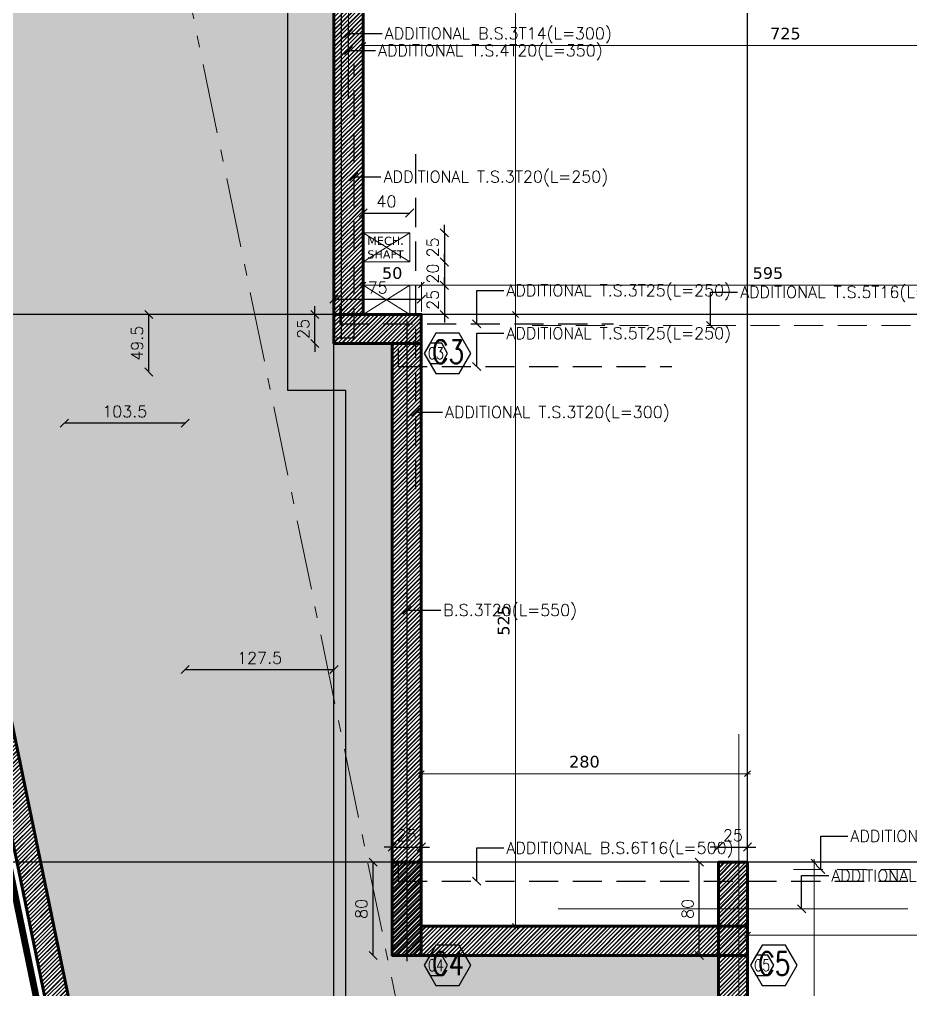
# Model space of a CAD drawing. Header units: inches. Extents: x -48 to 777, y -156 to 510.
# Drawn here: x 586.78 to 594.43, y 142.76 to 151.09 of the extents above; entities that cross this region are included whole.
import ezdxf
from ezdxf.enums import TextEntityAlignment as Align

# ---------------------------------------------------------------- set-up
doc = ezdxf.new("R2010")
doc.units = ezdxf.units.IN
doc.header["$MEASUREMENT"] = 0
doc.set_wipeout_variables(frame=1)
doc.linetypes.add('ACAD_ISO10W100', pattern=[18, 12, -3, 0, -3])
doc.linetypes.add('HIDDEN', pattern=[0.375, 0.25, -0.125])
doc.layers.get('Defpoints').update_dxf_attribs({"lineweight": 5})
for name, color, linetype, lineweight in [('A-AXIS ST', 251, 'ACAD_ISO10W100', 5), ('A-DIM', 9, 'Continuous', 5), ('A-HIDDEN', 254, 'HIDDEN', 5), ('A-LEVELS', 139, 'Continuous', 20), ('A-LIMIT LOT', 235, 'ACAD_ISO10W100', 20), ('A-PILLARS', 1, 'Continuous', 60), ('A-TEXT', 50, 'Continuous', 15), ('C-STONE', 42, 'Continuous', 30), ('H-PILLARS', 61, 'Continuous', 5), ('str-col-dimension', 6, 'Continuous', 50), ('str-raft-bottom', 1, 'Continuous', 5), ('str-raft-top', 1, 'Continuous', 5), ('str-shaft', 1, 'Continuous', 5)]:
    doc.layers.add(name, color=color, linetype=linetype, lineweight=lineweight)
doc.layers.add('HH-DARK GREY', color=7, linetype='Continuous', lineweight=5, true_color=0x404040)
for name, color, linetype in [('pts pc', 7, 'Continuous'), ('Str-Axes', 8, 'Continuous'), ('str-basement2', 5, 'Continuous'), ('str-col-hatch', 8, 'Continuous'), ('str-COL-TAG-100', 1, 'Continuous'), ('str-COL-TAG-50', 7, 'Continuous'), ('str-columns', 3, 'Continuous'), ('str-raft', 5, 'Continuous'), ('str-slab-bottom-reinf.', 1, 'Continuous'), ('str-slab-top', 1, 'Continuous'), ('str-sunken-slabs', 5, 'Continuous'), ('str-walls', 5, 'Continuous')]:
    doc.layers.add(name, color=color, linetype=linetype)
doc.styles.add('2mm', font='simplex.shx', dxfattribs={"height": 0.5})
doc.styles.add('ROMAN', font='ROMANS.SHX')
doc.styles.add('ROMAND', font='verdana.ttf')
doc.styles.add('ROMANS', font='romans__.ttf', dxfattribs={"height": 0.14})
doc.dimstyles.new('M-1.50', dxfattribs={"dimtxt": 0.1, "dimasz": 0.05, "dimexe": 0.025, "dimexo": 0.025, "dimgap": 0.05, "dimtad": 1, "dimlfac": 100, "dimrnd": 0.5, "dimzin": 9, "dimdsep": 46, "dimtxsty": 'ROMAND', "dimblk": 'OBLIQUE', "dimcen": 1, "dimdle": 0.025, "dimclrd": 256, "dimclre": 256, "dimclrt": 2, "dimadec": 0, "dimazin": 0, "dimtfac": 0.666667, "dimtmove": 2, "dimatfit": 3, "dimfxl": 0.04, "dimtolj": 1, "dimtzin": 5, "dimlwd": -1, "dimlwe": -1, "dimarcsym": 0})
doc.dimstyles.new('structure', dxfattribs={"dimtxt": 0.1, "dimasz": 0.07, "dimexe": 0.18, "dimexo": 1, "dimgap": 0.05, "dimtad": 1, "dimdec": 1, "dimlfac": 100, "dimrnd": 0.5, "dimdsep": 46, "dimtxsty": 'ROMAN', "dimblk1": 'OBLIQUE', "dimblk2": 'OBLIQUE', "dimsah": 1, "dimcen": 0.009, "dimse1": 1, "dimse2": 1, "dimclrd": 4, "dimclre": 9, "dimclrt": 1, "dimadec": 0, "dimazin": 0, "dimtfac": 0.066667, "dimtdec": 1, "dimtix": 1, "dimtmove": 2, "dimatfit": 3, "dimldrblk": 'OBLIQUE', "dimfxl": 0.18, "dimtolj": 1, "dimarcsym": 0})
pattern_1 = [(45, (4e-09, -99), (-0.035355339, 0.035355339), [])]

# ---------------------------------------------------------------- blocks, each defined once
blk = doc.blocks.new('LOT 688  TOPOGRAPHIC PLAN')
at = {"layer": 'A-LEVELS', "linetype": 'Continuous'}
blk.add_lwpolyline([(-315992.89106, -27910.43137), (-315991.66476, -27909.84763), (-315991.00958, -27909.60551), (-315990.33388, -27909.42882), (-315989.65288, -27909.35354), (-315988.98183, -27909.41563), (-315988.31614, -27909.56079), (-315987.97166, -27909.58652), (-315987.6217, -27909.573), (-315986.92076, -27909.43586), (-315986.24408, -27909.1647), (-315985.62245, -27908.77482), (-315985.08664, -27908.28156), (-315984.66214, -27907.70748), (-315983.99229, -27907.54002), (-315982.70884, -27907.13172), (-315981.3889, -27906.79452), (-315980.05951, -27906.48626), (-315978.74737, -27906.12897), (-315978.10784, -27905.9037), (-315977.48306, -27905.63696)], dxfattribs=at)
at = {"layer": 'A-LIMIT LOT', "linetype": 'Continuous', "const_width": 0.1}
blk.add_lwpolyline([(-315996.80172, -27893.57917), (-315985.1164, -27950.2257), (-315970.22923, -27937.16678), (-315964.6636, -27941.43051), (-315964.08799, -27936.87852), (-315969.32038, -27930.53073), (-315969.32038, -27896.23659), (-315996.80172, -27893.57917)], dxfattribs=at)
at = {"layer": 'pts pc', "linetype": 'Continuous'}
for points in [[(-315988.40806, -27907.98375), (-315989.11884, -27908.68695)], [(-315988.41185, -27908.69074), (-315989.11505, -27907.97996)], [(-315991.54935, -27909.70693), (-315992.25255, -27908.99615)], [(-315991.54556, -27908.99994), (-315992.25634, -27909.70314)]]:
    blk.add_lwpolyline(points, dxfattribs=at)
at = {"layer": 'pts pc', "color": 1, "char_height": 0.5, "attachment_point": 1, "rotation": 359.692852, "style": '2mm'}
for s, insert, width in [('\\Fsimplex.shx;\\W1.0000000000;\\T1.0000000000;\\o\\l97.167', (-315988.26212, -27908.08803), 2.9761905), ('\\Fsimplex.shx;\\W1.0000000000;\\T1.0000000000;\\o\\l97.093', (-315991.39961, -27909.10423), 3.0714286)]:
    blk.add_mtext(s, dxfattribs=dict(at, insert=insert, width=width))
at = {"linetype": 'Continuous'}
blk.add_wipeout([(-315996.80172, -27893.57917), (-315969.32038, -27896.23659), (-315969.32038, -27930.53073), (-315964.08799, -27936.87852), (-315964.6636, -27941.43051), (-315970.22923, -27937.16678), (-315985.1164, -27950.2257)], dxfattribs=at).dxf.layer = 'A-LIMIT LOT'
at = {"layer": 'A-HIDDEN', "linetype": 'ACAD_ISO10W100', "ltscale": 0.05}
blk.add_lwpolyline([(-315992.30527, -27900.52725), (-315983.21966, -27944.57125), (-315970.69258, -27933.58259), (-315972.32038, -27931.60779), (-315972.32038, -27902.3323)], close=True, dxfattribs=at)
blk = doc.blocks.new('_Oblique')
at = {"color": 0, "linetype": 'ByBlock', "lineweight": -2}
blk.add_line((-0.5, -0.5), (0.5, 0.5), dxfattribs=at)
blk = doc.blocks.new('*D1128')
at = {"layer": 'A-DIM', "transparency": 16777216}
for p, q in [((593.0518, 143.8569), (593.6228, 143.8569)), ((593.5978, 129.8319), (593.5978, 143.8819)), ((593.0518, 129.8569), (593.6228, 129.8569))]:
    blk.add_line(p, q, dxfattribs=at)
at = {"layer": 'Defpoints', "color": 0, "transparency": 16777216}
for p in [(593.0268, 143.8569), (593.5978, 143.8569), (593.0268, 129.8569)]:
    blk.add_point(p, dxfattribs=at)
at = {"layer": 'A-DIM', "transparency": 16777216, "xscale": 0.05, "yscale": 0.05, "zscale": 0.05}
for p, rotation in [((593.5978, 143.8569), 90), ((593.5978, 129.8569), 270)]:
    blk.add_blockref('_Oblique', p, dxfattribs=dict(at, rotation=rotation))
at = {"layer": 'A-DIM', "color": 2, "transparency": 16777216, "insert": (593.4958, 136.8569), "char_height": 0.1, "attachment_point": 5, "rotation": 90, "style": 'ROMAND'}
blk.add_mtext('\\A1;1400', dxfattribs=at)
blk = doc.blocks.new('*D1129')
at = {"layer": 'A-DIM', "transparency": 16777216}
for p, q in [((590.2268, 143.8834), (590.2268, 144.6417)), ((593.0268, 143.8834), (593.0268, 144.6417)), ((593.0518, 144.6167), (590.2018, 144.6167))]:
    blk.add_line(p, q, dxfattribs=at)
at = {"layer": 'Defpoints', "color": 0, "transparency": 16777216}
for p in [(590.2268, 144.6167), (590.2268, 143.8584), (593.0268, 143.8584)]:
    blk.add_point(p, dxfattribs=at)
at = {"layer": 'A-DIM', "transparency": 16777216, "xscale": 0.05, "yscale": 0.05, "zscale": 0.05, "rotation": 180}
blk.add_blockref('_Oblique', (590.2268, 144.6167), dxfattribs=at)
at = {"layer": 'A-DIM', "transparency": 16777216, "xscale": 0.05, "yscale": 0.05, "zscale": 0.05}
blk.add_blockref('_Oblique', (593.0268, 144.6167), dxfattribs=at)
at = {"layer": 'A-DIM', "color": 2, "transparency": 16777216, "insert": (591.6268, 144.719), "char_height": 0.1, "attachment_point": 5, "style": 'ROMAND'}
blk.add_mtext('\\A1;280', dxfattribs=at)
blk = doc.blocks.new('*D1130')
at = {"layer": 'A-DIM', "transparency": 16777216}
for p, q in [((590.2518, 148.5585), (591.0605, 148.5585)), ((591.0355, 143.2819), (591.0355, 148.5835)), ((590.2518, 143.3069), (591.0605, 143.3069))]:
    blk.add_line(p, q, dxfattribs=at)
at = {"layer": 'Defpoints', "color": 0, "transparency": 16777216}
for p in [(590.2268, 148.5585), (591.0355, 148.5585), (590.2268, 143.3069)]:
    blk.add_point(p, dxfattribs=at)
at = {"layer": 'A-DIM', "transparency": 16777216, "xscale": 0.05, "yscale": 0.05, "zscale": 0.05}
for p, rotation in [((591.0355, 148.5585), 90), ((591.0355, 143.3069), 270)]:
    blk.add_blockref('_Oblique', p, dxfattribs=dict(at, rotation=rotation))
at = {"layer": 'A-DIM', "color": 2, "transparency": 16777216, "insert": (590.9334, 145.9327), "char_height": 0.1, "attachment_point": 5, "rotation": 90, "style": 'ROMAND'}
blk.add_mtext('\\A1;525', dxfattribs=at)
blk = doc.blocks.new('*D1131')
at = {"layer": 'A-DIM', "transparency": 16777216}
for p, q in [((590.9303, 154.8083), (591.0605, 154.8083)), ((591.0355, 148.5335), (591.0355, 154.8333)), ((590.2518, 148.5585), (591.0605, 148.5585))]:
    blk.add_line(p, q, dxfattribs=at)
at = {"layer": 'Defpoints', "color": 0, "transparency": 16777216}
for p in [(590.9053, 154.8083), (591.0355, 154.8083), (590.2268, 148.5585)]:
    blk.add_point(p, dxfattribs=at)
at = {"layer": 'A-DIM', "transparency": 16777216, "xscale": 0.05, "yscale": 0.05, "zscale": 0.05}
for p, rotation in [((591.0355, 154.8083), 90), ((591.0355, 148.5585), 270)]:
    blk.add_blockref('_Oblique', p, dxfattribs=dict(at, rotation=rotation))
at = {"layer": 'A-DIM', "color": 2, "transparency": 16777216, "insert": (590.9334, 151.6834), "char_height": 0.1, "attachment_point": 5, "rotation": 90, "style": 'ROMAND'}
blk.add_mtext('\\A1;625', dxfattribs=at)
blk = doc.blocks.new('*D1103')
at = {"layer": 'A-DIM', "transparency": 16777216}
for p, q in [((589.7016, 148.8106), (590.2518, 148.8106)), ((589.7266, 148.5835), (589.7266, 148.8356)), ((590.2268, 148.5835), (590.2268, 148.8356))]:
    blk.add_line(p, q, dxfattribs=at)
at = {"layer": 'Defpoints', "color": 0, "transparency": 16777216}
for p in [(590.2268, 148.8106), (589.7266, 148.5585), (590.2268, 148.5585)]:
    blk.add_point(p, dxfattribs=at)
at = {"layer": 'A-DIM', "transparency": 16777216, "xscale": 0.05, "yscale": 0.05, "zscale": 0.05, "rotation": 180}
blk.add_blockref('_Oblique', (589.7266, 148.8106), dxfattribs=at)
at = {"layer": 'A-DIM', "transparency": 16777216, "xscale": 0.05, "yscale": 0.05, "zscale": 0.05}
blk.add_blockref('_Oblique', (590.2268, 148.8106), dxfattribs=at)
at = {"layer": 'A-DIM', "color": 2, "transparency": 16777216, "insert": (589.9767, 148.9126), "char_height": 0.1, "attachment_point": 5, "style": 'ROMAND'}
blk.add_mtext('\\A1;50', dxfattribs=at)
blk = doc.blocks.new('*D1104')
at = {"layer": 'A-DIM', "transparency": 16777216}
for p, q in [((590.2018, 148.8106), (596.2018, 148.8106)), ((590.2268, 148.5835), (590.2268, 148.8356)), ((596.1768, 148.5834), (596.1768, 148.8356))]:
    blk.add_line(p, q, dxfattribs=at)
at = {"layer": 'Defpoints', "color": 0, "transparency": 16777216}
for p in [(596.1768, 148.8106), (590.2268, 148.5585), (596.1768, 148.5584)]:
    blk.add_point(p, dxfattribs=at)
at = {"layer": 'A-DIM', "transparency": 16777216, "xscale": 0.05, "yscale": 0.05, "zscale": 0.05, "rotation": 180}
blk.add_blockref('_Oblique', (590.2268, 148.8106), dxfattribs=at)
at = {"layer": 'A-DIM', "transparency": 16777216, "xscale": 0.05, "yscale": 0.05, "zscale": 0.05}
blk.add_blockref('_Oblique', (596.1768, 148.8106), dxfattribs=at)
at = {"layer": 'A-DIM', "color": 2, "transparency": 16777216, "insert": (593.2018, 148.9126), "char_height": 0.1, "attachment_point": 5, "style": 'ROMAND'}
blk.add_mtext('\\A1;595', dxfattribs=at)
blk = doc.blocks.new('*D1152')
at = {"layer": 'A-DIM', "transparency": 16777216}
for p, q in [((589.7267, 151.2835), (589.7267, 150.8409)), ((596.9768, 151.2834), (596.9768, 150.8409)), ((589.7017, 150.8659), (597.0018, 150.8659))]:
    blk.add_line(p, q, dxfattribs=at)
at = {"layer": 'Defpoints', "color": 0, "transparency": 16777216}
for p in [(589.7267, 151.3085), (596.9768, 151.3084), (596.9768, 150.8659)]:
    blk.add_point(p, dxfattribs=at)
at = {"layer": 'A-DIM', "transparency": 16777216, "xscale": 0.05, "yscale": 0.05, "zscale": 0.05, "rotation": 180}
blk.add_blockref('_Oblique', (589.7267, 150.8659), dxfattribs=at)
at = {"layer": 'A-DIM', "transparency": 16777216, "xscale": 0.05, "yscale": 0.05, "zscale": 0.05}
blk.add_blockref('_Oblique', (596.9768, 150.8659), dxfattribs=at)
at = {"layer": 'A-DIM', "color": 2, "transparency": 16777216, "insert": (593.3517, 150.968), "char_height": 0.1, "attachment_point": 5, "style": 'ROMAND'}
blk.add_mtext('\\A1;725', dxfattribs=at)
blk = doc.blocks.new('*D1145')
at = {"layer": 'A-DIM', "transparency": 16777216}
for p, q in [((596.1768, 143.6319), (596.1768, 143.2055)), ((593.0268, 143.5407), (593.0268, 143.2055)), ((593.0018, 143.2305), (596.2018, 143.2305))]:
    blk.add_line(p, q, dxfattribs=at)
at = {"layer": 'Defpoints', "color": 0, "transparency": 16777216}
for p in [(596.1768, 143.6569), (593.0268, 143.5657), (596.1768, 143.2305)]:
    blk.add_point(p, dxfattribs=at)
at = {"layer": 'A-DIM', "transparency": 16777216, "xscale": 0.05, "yscale": 0.05, "zscale": 0.05, "rotation": 180}
blk.add_blockref('_Oblique', (593.0268, 143.2305), dxfattribs=at)
at = {"layer": 'A-DIM', "transparency": 16777216, "xscale": 0.05, "yscale": 0.05, "zscale": 0.05}
blk.add_blockref('_Oblique', (596.1768, 143.2305), dxfattribs=at)
at = {"layer": 'A-DIM', "color": 2, "transparency": 16777216, "insert": (594.6018, 143.3326), "char_height": 0.1, "attachment_point": 5, "style": 'ROMAND'}
blk.add_mtext('\\A1;315', dxfattribs=at)
blk = doc.blocks.new('AXIS')
at = {"layer": 'A-AXIS ST', "ltscale": 0.1}
for p, q in [((633.96853, 296.91777), (633.96853, 336.01919)), ((637.51853, 296.91777), (637.51853, 336.01919)), ((657.61853, 323.76934), (627.81853, 323.76934)), ((657.61853, 319.06933), (627.81853, 319.06933))]:
    blk.add_line(p, q, dxfattribs=at)
blk = doc.blocks.new('tags')
at = {"layer": 'str-COL-TAG-100', "color": 2}
blk.add_lwpolyline([(0.125, -0.2616), (0.325, -0.2616), (0.425, -0.0884), (0.325, 0.0848), (0.125, 0.0848), (0.025, -0.0884)], close=True, dxfattribs=at)
at = {"layer": 'str-COL-TAG-50', "color": 2}
blk.add_lwpolyline([(0.075, -0.175), (0.175, -0.175), (0.225, -0.0884), (0.175, -0.0018), (0.075, -0.0018), (0.025, -0.0884)], close=True, dxfattribs=at)
at = {"layer": 'str-COL-TAG-100', "color": 1, "style": 'ROMANS', "width": 0.699426}
blk.add_attdef('NUMBER', text='', height=0.2, dxfattribs=at).set_placement((0.0918, -0.1741), (0.3679, -0.1741), align=Align.FIT)
at = {"layer": 'str-COL-TAG-50', "color": 1, "style": 'ROMANS', "width": 0.697102}
blk.add_attdef('NUMBER', text='', height=0.1, dxfattribs=at).set_placement((0.0562, -0.1375), (0.1938, -0.1375), align=Align.FIT)
blk = doc.blocks.new('*D1935')
at = {"layer": 'Defpoints', "color": 0, "transparency": 16777216}
for p in [(590.1268, 149.4284), (589.7268, 149.2585), (590.1268, 149.2585)]:
    blk.add_point(p, dxfattribs=at)
at = {"layer": 'str-shaft', "color": 4, "lineweight": -2, "transparency": 16777216}
blk.add_line((589.7268, 149.4284), (590.1268, 149.4284), dxfattribs=at)
at = {"layer": 'str-shaft', "color": 4, "lineweight": -2, "transparency": 16777216, "xscale": 0.07, "yscale": 0.07, "zscale": 0.07, "rotation": 180}
blk.add_blockref('_Oblique', (589.7268, 149.4284), dxfattribs=at)
at = {"layer": 'str-shaft', "color": 4, "lineweight": -2, "transparency": 16777216, "xscale": 0.07, "yscale": 0.07, "zscale": 0.07}
blk.add_blockref('_Oblique', (590.1268, 149.4284), dxfattribs=at)
at = {"layer": 'str-shaft', "color": 1, "transparency": 16777216, "insert": (589.9268, 149.5284), "char_height": 0.1, "attachment_point": 5, "style": 'ROMAN'}
blk.add_mtext('\\A1;40', dxfattribs=at)
blk = doc.blocks.new('*D1936')
at = {"layer": 'Defpoints', "color": 0, "transparency": 16777216}
for p in [(590.1268, 149.2585), (590.1268, 149.0084), (590.4248, 149.0084)]:
    blk.add_point(p, dxfattribs=at)
at = {"layer": 'str-shaft', "color": 4, "lineweight": -2, "transparency": 16777216}
for p, q in [((590.4248, 149.2585), (590.4248, 149.3285)), ((590.4248, 149.2585), (590.4248, 149.0084)), ((590.4248, 149.0084), (590.4248, 148.9384))]:
    blk.add_line(p, q, dxfattribs=at)
at = {"layer": 'str-shaft', "color": 4, "lineweight": -2, "transparency": 16777216, "xscale": 0.07, "yscale": 0.07, "zscale": 0.07}
for p, rotation in [((590.4248, 149.2585), 270), ((590.4248, 149.0084), 90)]:
    blk.add_blockref('_Oblique', p, dxfattribs=dict(at, rotation=rotation))
at = {"layer": 'str-shaft', "color": 1, "transparency": 16777216, "insert": (590.3248, 149.1335), "char_height": 0.1, "attachment_point": 5, "rotation": 90, "style": 'ROMAN'}
blk.add_mtext('\\A1;25', dxfattribs=at)
blk = doc.blocks.new('*D1937')
at = {"layer": 'Defpoints', "color": 0, "transparency": 16777216}
for p in [(590.1268, 149.0084), (590.1268, 148.8085), (590.4248, 148.8085)]:
    blk.add_point(p, dxfattribs=at)
at = {"layer": 'str-shaft', "color": 4, "lineweight": -2, "transparency": 16777216}
for p, q in [((590.4248, 149.0084), (590.4248, 149.0784)), ((590.4248, 149.0084), (590.4248, 148.8085)), ((590.4248, 148.8085), (590.4248, 148.7385))]:
    blk.add_line(p, q, dxfattribs=at)
at = {"layer": 'str-shaft', "color": 4, "lineweight": -2, "transparency": 16777216, "xscale": 0.07, "yscale": 0.07, "zscale": 0.07}
for p, rotation in [((590.4248, 149.0084), 270), ((590.4248, 148.8085), 90)]:
    blk.add_blockref('_Oblique', p, dxfattribs=dict(at, rotation=rotation))
at = {"layer": 'str-shaft', "color": 1, "transparency": 16777216, "insert": (590.3248, 148.9085), "char_height": 0.1, "attachment_point": 5, "rotation": 90, "style": 'ROMAN'}
blk.add_mtext('\\A1;20', dxfattribs=at)
blk = doc.blocks.new('*D1938')
at = {"layer": 'Defpoints', "color": 0, "transparency": 16777216}
for p in [(590.1268, 148.8085), (590.1268, 148.5585), (590.4248, 148.5585)]:
    blk.add_point(p, dxfattribs=at)
at = {"layer": 'str-shaft', "color": 4, "lineweight": -2, "transparency": 16777216}
for p, q in [((590.4248, 148.8085), (590.4248, 148.8785)), ((590.4248, 148.8085), (590.4248, 148.5585)), ((590.4248, 148.5585), (590.4248, 148.4885))]:
    blk.add_line(p, q, dxfattribs=at)
at = {"layer": 'str-shaft', "color": 4, "lineweight": -2, "transparency": 16777216, "xscale": 0.07, "yscale": 0.07, "zscale": 0.07}
for p, rotation in [((590.4248, 148.8085), 270), ((590.4248, 148.5585), 90)]:
    blk.add_blockref('_Oblique', p, dxfattribs=dict(at, rotation=rotation))
at = {"layer": 'str-shaft', "color": 1, "transparency": 16777216, "insert": (590.3248, 148.6835), "char_height": 0.1, "attachment_point": 5, "rotation": 90, "style": 'ROMAN'}
blk.add_mtext('\\A1;25', dxfattribs=at)
blk = doc.blocks.new('*D1882')
at = {"layer": 'Defpoints', "color": 0, "transparency": 16777216}
for p in [(589.3131, 148.5585), (589.4768, 148.5585), (589.4768, 148.3085)]:
    blk.add_point(p, dxfattribs=at)
at = {"layer": 'str-col-dimension', "color": 4, "lineweight": -2, "transparency": 16777216}
for p, q in [((589.3131, 148.5585), (589.3131, 148.6285)), ((589.3131, 148.3085), (589.3131, 148.5585)), ((589.3131, 148.3085), (589.3131, 148.2385))]:
    blk.add_line(p, q, dxfattribs=at)
at = {"layer": 'str-col-dimension', "color": 4, "lineweight": -2, "transparency": 16777216, "xscale": 0.07, "yscale": 0.07, "zscale": 0.07}
for p, rotation in [((589.3131, 148.5585), 270), ((589.3131, 148.3085), 90)]:
    blk.add_blockref('_Oblique', p, dxfattribs=dict(at, rotation=rotation))
at = {"layer": 'str-col-dimension', "color": 1, "transparency": 16777216, "insert": (589.2131, 148.4335), "char_height": 0.1, "attachment_point": 5, "rotation": 90, "style": 'ROMAN'}
blk.add_mtext('\\A1;25', dxfattribs=at)
blk = doc.blocks.new('*D1883')
at = {"layer": 'Defpoints', "color": 0, "transparency": 16777216}
for p in [(590.2268, 148.6892), (589.4768, 148.5585), (590.2268, 148.5585)]:
    blk.add_point(p, dxfattribs=at)
at = {"layer": 'str-col-dimension', "color": 4, "lineweight": -2, "transparency": 16777216}
blk.add_line((589.4768, 148.6892), (590.2268, 148.6892), dxfattribs=at)
at = {"layer": 'str-col-dimension', "color": 4, "lineweight": -2, "transparency": 16777216, "xscale": 0.07, "yscale": 0.07, "zscale": 0.07, "rotation": 180}
blk.add_blockref('_Oblique', (589.4768, 148.6892), dxfattribs=at)
at = {"layer": 'str-col-dimension', "color": 4, "lineweight": -2, "transparency": 16777216, "xscale": 0.07, "yscale": 0.07, "zscale": 0.07}
blk.add_blockref('_Oblique', (590.2268, 148.6892), dxfattribs=at)
at = {"layer": 'str-col-dimension', "color": 1, "transparency": 16777216, "insert": (589.8518, 148.7892), "char_height": 0.1, "attachment_point": 5, "style": 'ROMAN'}
blk.add_mtext('\\A1;75', dxfattribs=at)
blk = doc.blocks.new('*D1917')
at = {"layer": 'Defpoints', "color": 0, "transparency": 16777216}
for p in [(592.6131, 143.8569), (592.7768, 143.8569), (592.7768, 143.0569)]:
    blk.add_point(p, dxfattribs=at)
at = {"layer": 'str-col-dimension', "color": 4, "lineweight": -2, "transparency": 16777216}
blk.add_line((592.6131, 143.0569), (592.6131, 143.8569), dxfattribs=at)
at = {"layer": 'str-col-dimension', "color": 4, "lineweight": -2, "transparency": 16777216, "xscale": 0.07, "yscale": 0.07, "zscale": 0.07}
for p, rotation in [((592.6131, 143.8569), 90), ((592.6131, 143.0569), 270)]:
    blk.add_blockref('_Oblique', p, dxfattribs=dict(at, rotation=rotation))
at = {"layer": 'str-col-dimension', "color": 1, "transparency": 16777216, "insert": (592.5131, 143.4569), "char_height": 0.1, "attachment_point": 5, "rotation": 90, "style": 'ROMAN'}
blk.add_mtext('\\A1;80', dxfattribs=at)
blk = doc.blocks.new('*D1918')
at = {"layer": 'Defpoints', "color": 0, "transparency": 16777216}
for p in [(593.0268, 143.9877), (592.7768, 143.8569), (593.0268, 143.8569)]:
    blk.add_point(p, dxfattribs=at)
at = {"layer": 'str-col-dimension', "color": 4, "lineweight": -2, "transparency": 16777216}
for p, q in [((592.7768, 143.9877), (592.7068, 143.9877)), ((592.7768, 143.9877), (593.0268, 143.9877)), ((593.0268, 143.9877), (593.0968, 143.9877))]:
    blk.add_line(p, q, dxfattribs=at)
at = {"layer": 'str-col-dimension', "color": 4, "lineweight": -2, "transparency": 16777216, "xscale": 0.07, "yscale": 0.07, "zscale": 0.07}
blk.add_blockref('_Oblique', (592.7768, 143.9877), dxfattribs=at)
at = {"layer": 'str-col-dimension', "color": 4, "lineweight": -2, "transparency": 16777216, "xscale": 0.07, "yscale": 0.07, "zscale": 0.07, "rotation": 180}
blk.add_blockref('_Oblique', (593.0268, 143.9877), dxfattribs=at)
at = {"layer": 'str-col-dimension', "color": 1, "transparency": 16777216, "insert": (592.9018, 144.0877), "char_height": 0.1, "attachment_point": 5, "style": 'ROMAN'}
blk.add_mtext('\\A1;25', dxfattribs=at)
blk = doc.blocks.new('*D1919')
at = {"layer": 'Defpoints', "color": 0, "transparency": 16777216}
for p in [(589.8131, 143.8569), (589.9768, 143.8569), (589.9768, 143.0569)]:
    blk.add_point(p, dxfattribs=at)
at = {"layer": 'str-col-dimension', "color": 4, "lineweight": -2, "transparency": 16777216}
blk.add_line((589.8131, 143.0569), (589.8131, 143.8569), dxfattribs=at)
at = {"layer": 'str-col-dimension', "color": 4, "lineweight": -2, "transparency": 16777216, "xscale": 0.07, "yscale": 0.07, "zscale": 0.07}
for p, rotation in [((589.8131, 143.8569), 90), ((589.8131, 143.0569), 270)]:
    blk.add_blockref('_Oblique', p, dxfattribs=dict(at, rotation=rotation))
at = {"layer": 'str-col-dimension', "color": 1, "transparency": 16777216, "insert": (589.7131, 143.4569), "char_height": 0.1, "attachment_point": 5, "rotation": 90, "style": 'ROMAN'}
blk.add_mtext('\\A1;80', dxfattribs=at)
blk = doc.blocks.new('*D1920')
at = {"layer": 'Defpoints', "color": 0, "transparency": 16777216}
for p in [(590.2268, 143.9877), (589.9768, 143.8569), (590.2268, 143.8569)]:
    blk.add_point(p, dxfattribs=at)
at = {"layer": 'str-col-dimension', "color": 4, "lineweight": -2, "transparency": 16777216}
for p, q in [((589.9768, 143.9877), (589.9068, 143.9877)), ((589.9768, 143.9877), (590.2268, 143.9877)), ((590.2268, 143.9877), (590.2968, 143.9877))]:
    blk.add_line(p, q, dxfattribs=at)
at = {"layer": 'str-col-dimension', "color": 4, "lineweight": -2, "transparency": 16777216, "xscale": 0.07, "yscale": 0.07, "zscale": 0.07}
blk.add_blockref('_Oblique', (589.9768, 143.9877), dxfattribs=at)
at = {"layer": 'str-col-dimension', "color": 4, "lineweight": -2, "transparency": 16777216, "xscale": 0.07, "yscale": 0.07, "zscale": 0.07, "rotation": 180}
blk.add_blockref('_Oblique', (590.2268, 143.9877), dxfattribs=at)
at = {"layer": 'str-col-dimension', "color": 1, "transparency": 16777216, "insert": (590.1018, 144.0877), "char_height": 0.1, "attachment_point": 5, "style": 'ROMAN'}
blk.add_mtext('\\A1;25', dxfattribs=at)
blk = doc.blocks.new('*D1970')
at = {"layer": 'Defpoints', "color": 0, "transparency": 16777216}
for p in [(588.1998, 145.5107), (589.4768, 145.5107), (589.4768, 145.5107)]:
    blk.add_point(p, dxfattribs=at)
at = {"layer": 'str-sunken-slabs', "color": 4, "lineweight": -2, "transparency": 16777216}
blk.add_line((588.1998, 145.5107), (589.4768, 145.5107), dxfattribs=at)
at = {"layer": 'str-sunken-slabs', "color": 4, "lineweight": -2, "transparency": 16777216, "xscale": 0.07, "yscale": 0.07, "zscale": 0.07, "rotation": 180}
blk.add_blockref('_Oblique', (588.1998, 145.5107), dxfattribs=at)
at = {"layer": 'str-sunken-slabs', "color": 4, "lineweight": -2, "transparency": 16777216, "xscale": 0.07, "yscale": 0.07, "zscale": 0.07}
blk.add_blockref('_Oblique', (589.4768, 145.5107), dxfattribs=at)
at = {"layer": 'str-sunken-slabs', "color": 1, "transparency": 16777216, "insert": (588.8383, 145.6107), "char_height": 0.1, "attachment_point": 5, "style": 'ROMAN'}
blk.add_mtext('\\A1;127.5', dxfattribs=at)
blk = doc.blocks.new('*D1972')
at = {"layer": 'Defpoints', "color": 0, "transparency": 16777216}
for p in [(587.1629, 148.0647), (588.1998, 148.0647), (587.1629, 147.6253)]:
    blk.add_point(p, dxfattribs=at)
at = {"layer": 'str-sunken-slabs', "color": 4, "lineweight": -2, "transparency": 16777216}
blk.add_line((588.1998, 147.6253), (587.1629, 147.6253), dxfattribs=at)
at = {"layer": 'str-sunken-slabs', "color": 4, "lineweight": -2, "transparency": 16777216, "xscale": 0.07, "yscale": 0.07, "zscale": 0.07, "rotation": 180}
blk.add_blockref('_Oblique', (587.1629, 147.6253), dxfattribs=at)
at = {"layer": 'str-sunken-slabs', "color": 4, "lineweight": -2, "transparency": 16777216, "xscale": 0.07, "yscale": 0.07, "zscale": 0.07}
blk.add_blockref('_Oblique', (588.1998, 147.6253), dxfattribs=at)
at = {"layer": 'str-sunken-slabs', "color": 1, "transparency": 16777216, "insert": (587.6814, 147.7253), "char_height": 0.1, "attachment_point": 5, "style": 'ROMAN'}
blk.add_mtext('\\A1;103.5', dxfattribs=at)
blk = doc.blocks.new('*D1973')
at = {"layer": 'Defpoints', "color": 0, "transparency": 16777216}
for p in [(587.8872, 148.5585), (588.1998, 148.5585), (588.1998, 148.0647)]:
    blk.add_point(p, dxfattribs=at)
at = {"layer": 'str-sunken-slabs', "color": 4, "lineweight": -2, "transparency": 16777216}
blk.add_line((587.8872, 148.0647), (587.8872, 148.5585), dxfattribs=at)
at = {"layer": 'str-sunken-slabs', "color": 4, "lineweight": -2, "transparency": 16777216, "xscale": 0.07, "yscale": 0.07, "zscale": 0.07}
for p, rotation in [((587.8872, 148.5585), 90), ((587.8872, 148.0647), 270)]:
    blk.add_blockref('_Oblique', p, dxfattribs=dict(at, rotation=rotation))
at = {"layer": 'str-sunken-slabs', "color": 1, "transparency": 16777216, "insert": (587.7872, 148.3116), "char_height": 0.1, "attachment_point": 5, "rotation": 90, "style": 'ROMAN'}
blk.add_mtext('\\A1;49.5', dxfattribs=at)

msp = doc.modelspace()

# ---------------------------------------------------------------- block references
at = {"layer": 'A-TEXT'}
msp.add_blockref('LOT 688  TOPOGRAPHIC PLAN', (316579.44716, 28057.10823), dxfattribs=at)

# ---------------------------------------------------------------- next in the draw order: hatches: boundary and pattern name
at = {"layer": 'H-PILLARS'}
h = msp.add_hatch(dxfattribs=at)
h.set_pattern_fill('ANSI31', color=256, scale=0.2)
h.set_pattern_definition([(45, (-242.491753, -175.210882), (-0.0176776695, 0.0176776695), [])])
h.paths.add_polyline_path([(582.69753, 163.52402), (590.49863, 125.70688), (597.42678, 125.70688), (597.42678, 129.60688), (597.22678, 129.60688), (597.22678, 125.90688), (590.66159, 125.90688), (582.9059, 163.50387)])
h = msp.add_hatch(dxfattribs=at)
h.set_pattern_fill('ANSI31', color=256, scale=0.2)
h.paths.add_polyline_path([(589.47678, 155.05845), (589.72678, 155.05852), (589.72662, 148.55845), (590.22678, 148.55845), (590.22678, 143.30688), (593.02678, 143.30688), (593.02678, 129.85688), (597.42678, 129.85688), (597.42678, 129.60688), (592.77678, 129.60688), (592.77678, 143.05688), (589.97678, 143.05688), (589.97678, 148.30845), (589.47678, 148.30845)])
h = msp.add_hatch(dxfattribs=at)
h.set_pattern_fill('ANSI31', color=256, scale=0.2)
h.set_pattern_definition([(45, (47.908247, -175.219283), (-0.0176776695, 0.0176776695), [])])
h.paths.add_polyline_path([(589.47678, 148.55845), (589.47678, 148.30845), (590.22678, 148.30845), (590.22678, 148.55845)])
at = {"layer": 'H-PILLARS', "linetype": 'Continuous'}
h = msp.add_hatch(dxfattribs=at)
h.set_pattern_fill('ANSI31', color=256, scale=0.2)
h.set_pattern_definition([(45, (44.608247, -169.60263), (-0.0176776695, 0.0176776695), [])])
h.paths.add_polyline_path([(590.22678, 143.05688), (589.97678, 143.05688), (589.97678, 143.85688), (590.22678, 143.85688)])
h = msp.add_hatch(dxfattribs=at)
h.set_pattern_fill('ANSI31', color=256, scale=0.2)
h.set_pattern_definition([(45, (47.408247, -169.60263), (-0.0176776695, 0.0176776695), [])])
h.paths.add_polyline_path([(593.02678, 143.05688), (592.77678, 143.05688), (592.77678, 143.85688), (593.02678, 143.85688)])
at = {"layer": 'HH-DARK GREY'}
h = msp.add_hatch(dxfattribs=at)
h.set_pattern_fill('EARTH', color=256, scale=2)
h.set_pattern_definition([(0, (-242.49175, -174.7109), (0.5, 0.5), [0.5, -0.5]), (0, (-242.49175, -174.5234), (0.5, 0.5), [0.5, -0.5]), (0, (-242.49175, -174.3359), (0.5, 0.5), [0.5, -0.5]), (90, (-242.42925, -174.2734), (-0.5, 0.5), [0.5, -0.5]), (90, (-242.24175, -174.2734), (-0.5, 0.5), [0.5, -0.5]), (90, (-242.05425, -174.2734), (-0.5, 0.5), [0.5, -0.5])])
edge = h.paths.add_edge_path()
edge.add_line((589.47678, 155.05845), (589.47678, 148.30845))
edge.add_line((589.47678, 148.30845), (589.97678, 148.30845))
edge.add_line((589.97678, 148.30845), (589.97678, 143.05688))
edge.add_line((589.97678, 143.05688), (592.77678, 143.05688))
edge.add_line((592.77678, 143.05688), (592.77678, 129.60688))
edge.add_line((592.77678, 129.60688), (597.22678, 129.60688))
edge.add_line((597.22678, 129.60688), (597.22678, 125.90688))
edge.add_line((597.22678, 125.90688), (590.66159, 125.90688))
edge.add_line((590.66159, 125.90688), (582.9059, 163.50387))
edge.add_line((582.9059, 163.50387), (609.87678, 160.89581))
edge.add_line((609.87678, 160.89581), (609.87678, 126.48774))
edge.add_line((609.87678, 126.48774), (610.35557, 125.90688))
edge.add_line((610.35557, 125.90688), (604.37678, 125.90688))
edge.add_arc((604.37678, 129.15688), 3.25, 180, 270, ccw=False)
edge.add_line((601.12678, 129.15688), (601.12678, 129.60688))
edge.add_line((601.12678, 129.60688), (605.57678, 129.60688))
edge.add_line((605.57678, 129.60688), (605.57678, 143.05688))
edge.add_line((605.57678, 143.05688), (607.12678, 143.05688))
edge.add_line((607.12678, 143.05688), (607.12678, 147.60861))
edge.add_line((607.12678, 147.60861), (605.42678, 147.60861))
edge.add_line((605.42678, 147.60861), (605.4268, 154.90849))
edge.add_line((605.4268, 154.90849), (603.57164, 154.90845))
edge.add_line((603.57164, 154.90845), (603.57158, 155.05832))
edge.add_line((603.57158, 155.05832), (589.47678, 155.05853))
edge.add_line((589.47678, 155.05853), (589.47678, 154.98002))
edge.add_line((589.47678, 154.98002), (589.47678, 155.05845))
at = {"layer": 'str-col-hatch'}
h = msp.add_hatch(dxfattribs=at)
h.set_pattern_fill('ANSI31', color=256, scale=0.4)
h.set_pattern_definition([(45, (-106.15302, 97.4992), (-0.035355339, 0.035355339), [])])
h.paths.add_polyline_path([(590.22678, 148.55845), (589.47678, 148.55845), (589.47678, 148.30845), (590.22678, 148.30845)])
h = msp.add_hatch(dxfattribs=at)
h.set_pattern_fill('ANSI31', color=256, scale=0.4)
h.set_pattern_definition([(45, (-106.15302, 92.347635), (-0.035355339, 0.035355339), [])])
h.paths.add_polyline_path([(589.97678, 143.85688), (589.97678, 143.05688), (590.22678, 143.05688), (590.22678, 143.85688)])
h = msp.add_hatch(dxfattribs=at)
h.set_pattern_fill('ANSI31', color=256, scale=0.4)
h.set_pattern_definition([(45, (-103.35302, 92.347635), (-0.035355339, 0.035355339), [])])
h.paths.add_polyline_path([(592.77678, 143.85688), (592.77678, 143.05688), (593.02678, 143.05688), (593.02678, 143.85688)])
at = {"layer": 'str-walls'}
h = msp.add_hatch(dxfattribs=at)
h.set_pattern_fill('ANSI31', color=8, scale=0.4)
h.set_pattern_definition(pattern_1)
h.paths.add_polyline_path([(582.69753, 163.52402), (590.49863, 125.70688), (597.42678, 125.70688), (597.42678, 129.60688), (597.22678, 129.60688), (597.22678, 125.90688), (590.66159, 125.90688), (582.9059, 163.50387)])
h = msp.add_hatch(dxfattribs=at)
h.set_pattern_fill('ANSI31', color=8, scale=0.4)
h.set_pattern_definition(pattern_1)
h.paths.add_polyline_path([(589.47678, 152.55845), (589.72672, 152.55845), (589.72678, 154.80848), (589.47678, 154.80841)])
h.paths.add_polyline_path([(589.47678, 148.55845), (589.72662, 148.55845), (589.7267, 151.75845), (589.47678, 151.75845)])
h.paths.add_polyline_path([(589.97678, 143.85688), (590.22678, 143.85688), (590.22678, 148.30845), (589.97678, 148.30845)])
h.paths.add_polyline_path([(592.77678, 143.05688), (592.77678, 143.30688), (590.22678, 143.30688), (590.22678, 143.05688)])
h.paths.add_polyline_path([(592.77678, 140.85688), (593.02678, 140.85688), (593.02678, 143.05688), (592.77678, 143.05688)])
h.paths.add_polyline_path([(592.77678, 135.45688), (593.02678, 135.45688), (593.02678, 140.05688), (592.77678, 140.05688)])
h.paths.add_polyline_path([(592.77678, 129.85688), (593.02678, 129.85688), (593.02678, 134.65688), (592.77678, 134.65688)])
h.paths.add_polyline_path([(596.62678, 129.60688), (596.62678, 129.85688), (593.57678, 129.85688), (593.57678, 129.60688)])

# ---------------------------------------------------------------- next in the draw order: linework, layer by layer
at = {"layer": 'A-HIDDEN', "linetype": 'HIDDEN', "ltscale": 0.3}
msp.add_lwpolyline([(589.72678, 149.25845), (590.12678, 149.25845), (590.12678, 149.00844), (589.72678, 149.00845)], close=True, dxfattribs=at)
at = {"layer": 'A-PILLARS'}
for points in [[(582.69753, 163.52402), (590.49863, 125.70688), (597.42678, 125.70688), (597.42678, 129.60688), (597.22678, 129.60688), (597.22678, 125.90688), (590.66159, 125.90688), (582.9059, 163.50387)], [(589.47678, 148.55845), (589.47678, 148.30845), (590.22678, 148.30845), (590.22678, 148.55845)], [(590.22678, 143.05688), (589.97678, 143.05688), (589.97678, 143.85688), (590.22678, 143.85688)], [(593.02678, 143.05688), (592.77678, 143.05688), (592.77678, 143.85688), (593.02678, 143.85688)]]:
    msp.add_lwpolyline(points, close=True, dxfattribs=at)
for points in [[(589.47678, 155.05845), (589.47678, 148.30845), (589.97678, 148.30845), (589.97678, 143.05688), (592.77678, 143.05688), (592.77678, 129.60688), (597.22678, 129.60688), (597.22678, 125.90688), (590.66159, 125.90688), (582.9059, 163.50387)], [(589.47678, 155.05845), (589.72678, 155.05852), (589.72662, 148.55845), (590.22678, 148.55845), (590.22678, 143.30688), (593.02678, 143.30688), (593.02678, 129.85688), (597.42678, 129.85688), (597.42678, 129.60688), (592.77678, 129.60688), (592.77678, 143.05688), (589.97678, 143.05688), (589.97678, 148.30845), (589.47678, 148.30845), (589.47678, 155.05845)]]:
    msp.add_lwpolyline(points, dxfattribs=at)
at = {"layer": 'C-STONE'}
msp.add_lwpolyline([(582.64544, 163.52905), (590.45789, 125.65688), (597.47678, 125.65688), (597.47678, 129.85688), (597.42678, 129.85688)], dxfattribs=at)
at = {"layer": 'HH-DARK GREY'}
msp.add_lwpolyline([(605.57678, 143.05688), (607.12678, 143.05688), (607.12678, 147.60861), (605.42678, 147.60861), (605.4268, 154.80845), (605.4268, 154.80845), (605.4268, 155.05845), (589.47678, 155.05845), (589.47678, 148.30845), (589.97678, 148.30845), (589.97678, 143.05688), (592.77678, 143.05688), (592.77678, 129.60688), (597.22678, 129.60688), (597.47678, 129.60688), (597.47678, 126.95688), (601.65465, 126.95688, -0.1715835), (600.87678, 129.15688), (600.87678, 129.60688), (601.12678, 129.60688), (605.57678, 129.60688)], format="xyb", close=True, dxfattribs=at)
at = {"layer": 'Str-Axes', "ltscale": 0.1}
for p, q in [((589.47678, 122.25688), (589.47678, 161.35831)), ((593.02678, 122.25688), (593.02678, 161.35831)), ((611.62657, 148.55845), (583.32678, 148.55845)), ((611.62657, 143.85845), (583.32678, 143.85845))]:
    msp.add_line(p, q, dxfattribs=at)
at = {"layer": 'str-basement2'}
msp.add_lwpolyline([(589.47678, 155.05833), (589.47678, 148.30845), (589.97678, 148.30845), (589.97678, 143.05688), (592.77678, 143.05688), (592.77678, 129.60688), (605.57678, 129.60688), (605.57678, 143.05688), (607.12678, 143.05688), (607.12678, 147.60861), (605.42678, 147.60862), (605.4268, 154.65849), (606.67686, 154.65849), (606.6768, 155.05816)], close=True, dxfattribs=at)
at = {"layer": 'str-columns'}
for points in [[(589.47678, 148.30845), (590.22678, 148.30845), (590.22678, 148.55845), (589.47678, 148.55845)], [(589.97678, 143.05688), (590.22678, 143.05688), (590.22678, 143.85688), (589.97678, 143.85688)], [(592.77678, 143.05688), (593.02678, 143.05688), (593.02678, 143.85688), (592.77678, 143.85688)]]:
    msp.add_lwpolyline(points, close=True, dxfattribs=at)
at = {"layer": 'str-raft'}
msp.add_lwpolyline([(589.07678, 155.45833), (589.07678, 147.90845), (589.57678, 147.90845), (589.57678, 142.65688), (592.37678, 142.65688), (592.37678, 129.20688), (605.97678, 129.20688), (605.97678, 142.65688), (607.52678, 142.65688), (607.52678, 148.00861), (605.82678, 148.00862), (605.8268, 154.25849), (607.07687, 154.25849), (607.07679, 155.45815)], close=True, dxfattribs=at)
at = {"layer": 'str-raft-bottom'}
for p, q in [((589.60178, 150.65845), (589.60178, 153.65845)), ((592.95331, 141.95688), (592.95331, 144.95688)), ((591.40178, 143.45688), (594.40178, 143.45688))]:
    msp.add_line(p, q, dxfattribs=at)
at = {"layer": 'str-raft-top', "linetype": 'HIDDEN'}
for p, q in [((591.17677, 148.4641), (595.17677, 148.4641)), ((593.42266, 143.79521), (595.92266, 143.79521))]:
    msp.add_line(p, q, dxfattribs=at)
at = {"layer": 'str-shaft'}
for p, q in [((590.12678, 149.25845), (589.72678, 149.00845)), ((589.72678, 149.25845), (590.12678, 149.00845)), ((590.12678, 148.80845), (589.72678, 148.55845)), ((589.72678, 148.80845), (590.12678, 148.55845))]:
    msp.add_line(p, q, dxfattribs=at)
for points in [[(590.12678, 149.00845), (589.72678, 149.00845), (589.72678, 149.25845), (590.12678, 149.25845)], [(590.12678, 148.80845), (589.72678, 148.80845), (589.72678, 148.55845), (590.12678, 148.55845)]]:
    msp.add_lwpolyline(points, close=True, dxfattribs=at)
at = {"layer": 'str-slab-bottom-reinf.'}
for p, q in [((589.54266, 148.34115), (589.54266, 152.84183)), ((590.10432, 143.00729), (590.10432, 148.50729))]:
    msp.add_line(p, q, dxfattribs=at)
at = {"layer": 'str-slab-top', "linetype": 'HIDDEN'}
for p, q in [((589.60178, 150.40845), (589.60178, 153.90845)), ((590.17678, 149.93345), (590.17678, 146.93345))]:
    msp.add_line(p, q, dxfattribs=at)
for points in [[(589.49936, 148.35845), (589.64936, 148.35845), (589.64936, 150.70845)], [(589.52678, 148.62822), (589.52678, 148.47822), (591.87678, 148.47822)], [(590.02678, 148.26129), (590.02678, 148.11129), (592.37678, 148.11129)], [(590.02678, 143.84429), (590.02678, 143.69429), (594.87678, 143.69429)]]:
    msp.add_lwpolyline(points, dxfattribs=at)
at = {"layer": 'str-walls'}
msp.add_lwpolyline([(582.69753, 163.52402), (590.49863, 125.70688), (597.42678, 125.70688), (597.42678, 129.60688), (597.22678, 129.60688), (597.22678, 125.90688), (590.66159, 125.90688), (582.9059, 163.50387)], close=True, dxfattribs=at)
msp.add_lwpolyline([(589.47678, 154.80845), (589.72678, 154.80845), (589.72662, 148.55845), (590.22678, 148.55845), (590.22678, 143.30688), (593.02678, 143.30688), (593.02678, 129.85688), (596.62678, 129.85688), (596.62678, 129.60688), (592.77678, 129.60688), (592.77678, 143.05688), (589.97678, 143.05688), (589.97678, 148.30845), (589.47678, 148.30845), (589.47678, 154.80845)], dxfattribs=at)

# ---------------------------------------------------------------- next in the draw order: block references
at = {"layer": 'A-DIM'}
msp.add_blockref('AXIS', (-44.49175, -175.21088), dxfattribs=at)
at = {"layer": 'str-columns'}
ref = msp.add_blockref('tags', (590.22678, 148.31229), dxfattribs=at)
ref.add_attrib('NUMBER', 'C3', dxfattribs={"layer": 'str-COL-TAG-50', "color": 1, "height": 0.1, "style": 'ROMANS', "width": 0.63631}).set_placement((590.28297, 148.17479), (590.42056, 148.17479), align=Align.FIT)
ref.add_attrib('NUMBER', 'C3', dxfattribs={"layer": 'str-COL-TAG-100', "color": 1, "height": 0.2, "style": 'ROMANS', "width": 0.638431}).set_placement((590.31862, 148.13824), (590.59471, 148.13824), align=Align.FIT)
ref = msp.add_blockref('tags', (590.22678, 143.06073), dxfattribs=at)
ref.add_attrib('NUMBER', 'C4', dxfattribs={"layer": 'str-COL-TAG-50', "color": 1, "height": 0.1, "style": 'ROMANS', "width": 0.63631}).set_placement((590.28297, 142.92323), (590.42056, 142.92323), align=Align.FIT)
ref.add_attrib('NUMBER', 'C4', dxfattribs={"layer": 'str-COL-TAG-100', "color": 1, "height": 0.2, "style": 'ROMANS', "width": 0.638431}).set_placement((590.31862, 142.88667), (590.59471, 142.88667), align=Align.FIT)
ref = msp.add_blockref('tags', (593.02678, 143.06073), dxfattribs=at)
ref.add_attrib('NUMBER', 'C5', dxfattribs={"layer": 'str-COL-TAG-50', "color": 1, "height": 0.1, "style": 'ROMANS', "width": 0.63631}).set_placement((593.08297, 142.92323), (593.22056, 142.92323), align=Align.FIT)
ref.add_attrib('NUMBER', 'C5', dxfattribs={"layer": 'str-COL-TAG-100', "color": 1, "height": 0.2, "style": 'ROMANS', "width": 0.638431}).set_placement((593.11862, 142.88667), (593.39471, 142.88667), align=Align.FIT)

# ---------------------------------------------------------------- next in the draw order: texts
at = {"layer": 'A-TEXT', "insert": (590.07592, 149.22542), "char_height": 0.07, "width": 0.5266314, "attachment_point": 3, "style": 'ROMAND'}
msp.add_mtext('MECH.\\PSHAFT', dxfattribs=at)
at = {"layer": 'str-raft-bottom', "style": 'ROMAN'}
for s, p in [('ADDITIONAL B.S.3T14(L=300)', (589.91301, 150.92018)), ('ADDITIONAL B.S.6T25(L=300)', (593.74631, 143.69268))]:
    msp.add_text(s, height=0.1, dxfattribs=at).set_placement(p)
at = {"layer": 'str-raft-top', "style": 'ROMAN'}
for s, p in [('ADDITIONAL T.S.5T16(L=400)', (592.96376, 148.6999)), ('ADDITIONAL T.S.5T14(L=250)', (593.91002, 144.03101))]:
    msp.add_text(s, height=0.1, dxfattribs=at).set_placement(p)
at = {"layer": 'str-slab-bottom-reinf.', "style": 'ROMAN'}
msp.add_text('B.S.3T20(L=550)', height=0.1, dxfattribs=at).set_placement((590.41555, 145.97043))
at = {"layer": 'str-slab-top', "style": 'ROMAN'}
for s, p in [('ADDITIONAL T.S.4T20(L=350)', (589.85516, 150.77403)), ('ADDITIONAL T.S.3T20(L=250)', (589.90274, 149.69081)), ('ADDITIONAL T.S.3T25(L=250)', (590.95716, 148.71402)), ('ADDITIONAL T.S.5T25(L=250)', (590.95716, 148.34709)), ('ADDITIONAL T.S.3T20(L=300)', (590.43016, 147.67017)), ('ADDITIONAL B.S.6T16(L=500)', (590.95716, 143.93009))]:
    msp.add_text(s, height=0.1, dxfattribs=at).set_placement(p)

# ---------------------------------------------------------------- next in the draw order: dimensions: what is measured, and where the dimension line sits
at = {"layer": 'A-DIM'}
for base, p1, p2, picture, middle in [((591.03551, 154.80831), (590.22678, 148.55845), (590.90529, 154.80831), '*D1131', (590.93343, 151.68338)), ((591.03551, 148.55845), (590.22678, 143.30688), (590.22678, 148.55845), '*D1130', (590.93343, 145.93267)), ((593.59783, 143.85688), (593.02678, 129.85688), (593.02678, 143.85688), '*D1128', (593.49578, 136.85688))]:
    dim = msp.add_linear_dim(base=base, p1=p1, p2=p2, angle=90, dimstyle='M-1.50', dxfattribs=at)
    dim.commit()
    dim.dimension.update_dxf_attribs({"geometry": picture, "text_midpoint": middle})
for base, p1, p2, picture, middle in [((596.97678, 150.86592), (589.72666, 151.30849), (596.97678, 151.30845), '*D1152', (593.35172, 150.968)), ((590.22678, 148.8106), (589.72662, 148.55845), (590.22678, 148.55845), '*D1103', (589.9767, 148.91265)), ((596.17678, 148.8106), (590.22678, 148.55845), (596.17678, 148.55845), '*D1104', (593.20178, 148.91265)), ((590.22678, 144.61668), (593.02678, 143.85845), (590.22678, 143.85845), '*D1129', (591.62678, 144.71896)), ((596.17679, 143.23051), (593.02678, 143.56566), (596.17679, 143.65688), '*D1145', (594.60178, 143.33259))]:
    dim = msp.add_linear_dim(base=base, p1=p1, p2=p2, dimstyle='M-1.50', dxfattribs=at)
    dim.commit()
    dim.dimension.update_dxf_attribs({"geometry": picture, "text_midpoint": middle})
at = {"layer": 'str-col-dimension'}
for p1, p2, distance, picture, middle in [((589.47678, 148.55845), (590.22678, 148.55845), 0.13078, '*D1883', (589.85178, 148.78923)), ((589.47678, 148.30845), (589.47678, 148.55845), 0.16372, '*D1882', (589.21306, 148.43345)), ((589.97678, 143.85688), (590.22678, 143.85688), 0.13078, '*D1920', (590.10178, 144.08766)), ((592.77678, 143.85688), (593.02678, 143.85688), 0.13078, '*D1918', (592.90178, 144.08766)), ((589.97678, 143.05688), (589.97678, 143.85688), 0.16372, '*D1919', (589.71305, 143.45688)), ((592.77678, 143.05688), (592.77678, 143.85688), 0.16372, '*D1917', (592.51305, 143.45688))]:
    dim = msp.add_aligned_dim(p1=p1, p2=p2, distance=distance, dimstyle='structure', dxfattribs=at)
    dim.commit()
    dim.dimension.update_dxf_attribs({"geometry": picture, "text_midpoint": middle})
at = {"layer": 'str-shaft'}
for p1, p2, distance, picture, middle in [((589.72678, 149.25845), (590.12678, 149.25845), 0.16995, '*D1935', (589.92678, 149.5284)), ((590.12678, 149.25845), (590.12678, 149.00845), 0.29807, '*D1936', (590.32485, 149.13345)), ((590.12678, 149.00845), (590.12678, 148.80845), 0.29807, '*D1937', (590.32485, 148.90845)), ((590.12678, 148.80845), (590.12678, 148.55845), 0.29807, '*D1938', (590.32485, 148.68345))]:
    dim = msp.add_aligned_dim(p1=p1, p2=p2, distance=distance, dimstyle='structure', override={"dimfxl": 0.04}, dxfattribs=at)
    dim.commit()
    dim.dimension.update_dxf_attribs({"geometry": picture, "text_midpoint": middle})
at = {"layer": 'str-sunken-slabs'}
for p1, p2, distance, picture, middle in [((588.19984, 148.06472), (588.19984, 148.55845), 0.31264, '*D1973', (587.7872, 148.31159)), ((588.19984, 148.06472), (587.16287, 148.06472), 0.43939, '*D1972', (587.68135, 147.72533)), ((588.19984, 145.51067), (589.47678, 145.51067), 0, '*D1970', (588.83831, 145.61067))]:
    dim = msp.add_aligned_dim(p1=p1, p2=p2, distance=distance, dimstyle='structure', override={"dimfxl": 0.04}, dxfattribs=at)
    dim.commit()
    dim.dimension.update_dxf_attribs({"geometry": picture, "text_midpoint": middle})

# ---------------------------------------------------------------- next in the draw order: leaders
at = {"layer": 'str-raft-bottom'}
for points, override in [([(589.60178, 150.96931), (589.89055, 150.96931)], {"dimgap": 0.05, "dimtad": 0}), ([(593.49093, 143.45688), (593.49093, 143.74181), (593.72385, 143.74181)], {"dimgap": 0.05, "dimtad": 0, "dimfxl": 0.04, "dimfxlon": 1})]:
    msp.add_leader(points, dimstyle='structure', override=override, dxfattribs=at)
at = {"layer": 'str-raft-top'}
for points in [[(592.70838, 148.4641), (592.70838, 148.74903), (592.9413, 148.74903)], [(593.65464, 143.79521), (593.65464, 144.08014), (593.88757, 144.08014)]]:
    msp.add_leader(points, dimstyle='structure', override={"dimgap": 0.05, "dimtad": 0, "dimfxl": 0.04, "dimfxlon": 1}, dxfattribs=at)
at = {"layer": 'str-slab-bottom-reinf.'}
msp.add_leader([(590.10432, 146.01956), (590.3931, 146.01956)], dimstyle='structure', override={"dimgap": 0.05, "dimtad": 0}, dxfattribs=at)
at = {"layer": 'str-slab-top'}
for points, override in [([(589.60178, 150.82316), (589.83271, 150.82316)], {"dimgap": 0.05, "dimtad": 0}), ([(589.64936, 149.73993), (589.88029, 149.73993)], {"dimgap": 0.05, "dimtad": 0}), ([(590.70178, 148.47822), (590.70178, 148.76314), (590.9347, 148.76314)], {"dimgap": 0.05, "dimtad": 0, "dimfxl": 0.04, "dimfxlon": 1}), ([(590.70178, 148.11129), (590.70178, 148.39622), (590.9347, 148.39622)], {"dimgap": 0.05, "dimtad": 0, "dimfxl": 0.04, "dimfxlon": 1}), ([(590.17678, 147.7193), (590.40771, 147.7193)], {"dimgap": 0.05, "dimtad": 0}), ([(590.70178, 143.69429), (590.70178, 143.97921), (590.9347, 143.97921)], {"dimgap": 0.05, "dimtad": 0, "dimfxl": 0.04, "dimfxlon": 1})]:
    msp.add_leader(points, dimstyle='structure', override=override, dxfattribs=at)

doc.saveas('drawing.dxf')
